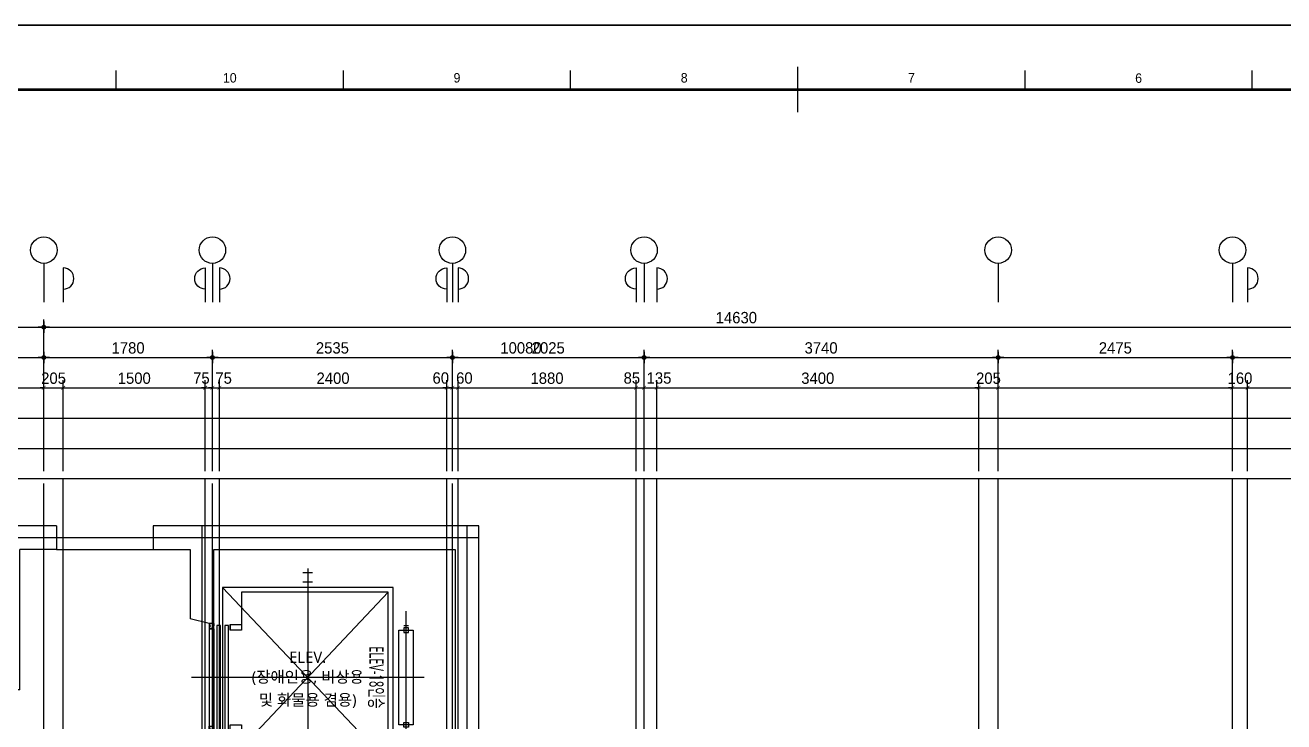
# Model space of a CAD drawing. Header units: millimetres. Extents: x 0 to 92204, y -190080 to 23760.
# Drawn here: x 58833 to 72128, y -31119 to -23760 of the extents above; entities that cross this region are included whole.
import ezdxf
from ezdxf.enums import TextEntityAlignment as Align
from ezdxf.xclip import XClip

# ---------------------------------------------------------------- set-up
doc = ezdxf.new("R2010")
doc.units = ezdxf.units.MM
doc.header["$LTSCALE"] = 100
doc.header["$XCLIPFRAME"] = 0
for name, pattern in [('AUDIT_D_220706163347-0', [0]), ('CEN', [62, 60, -1, 0, -1]), ('xr-101_102동-2F$0$HID', [2.3, 1.5, -0.8])]:
    doc.linetypes.add(name, pattern=pattern)
doc.layers.get('defpoints').update_dxf_attribs({"color": 139})
for name, color, linetype in [('A-STEEL', 4, 'Continuous'), ('A-text', 3, 'Continuous'), ('A-치수', 7, 'AUDIT_D_220706163347-0'), ('AA-BORD-FORM', 7, 'Continuous'), ('AA-BORD-TEXT', 3, 'Continuous'), ('AA-XXXX-DIMS', 7, 'Continuous'), ('AA-XXXX-TEXT#LEV', 3, 'Continuous'), ('CEN_CON', 1, 'CEN'), ('CONC', 2, 'Continuous'), ('DIM', 7, 'AUDIT_D_220706163347-0'), ('ELE3_CON', 7, 'Continuous'), ('ELEV-ER', 4, 'Continuous'), ('xr-101_102동-2F$0$AA-DWXM-DOOR(PS점검구)', 4, 'xr-101_102동-2F$0$HID')]:
    doc.layers.add(name, color=color, linetype=linetype)
doc.layers.add('AA-XXXX-MC', color=153, linetype='AUDIT_D_220706163347-0', plot=False)
doc.layers.add('xr-101_102동-2F$0$DEFPOINT', color=231, linetype='Continuous', plot=False)
doc.styles.add('HAUD01', font='Dotum.ttf')
doc.styles.add('xr-101_102동-2F$0$HAUD01', font='Dotum.ttf')
doc.styles.add('맑은 고딕', font='malgun.ttf')
doc.styles.add('맑은고딕', font='malgun.ttf', dxfattribs={"width": 0.9})
doc.dimstyles.new('DIM_40', dxfattribs={"dimscale": 40, "dimtxt": 3, "dimasz": 1, "dimexe": 2, "dimexo": 2, "dimgap": 1, "dimtad": 1, "dimdec": 0, "dimzin": 0, "dimdsep": 46, "dimtxsty": '맑은고딕', "dimblk1": 'DIMDOT', "dimblk2": 'DIMDOT', "dimsah": 1, "dimcen": 0.09, "dimdle": 2, "dimclrd": 7, "dimclre": 7, "dimclrt": 3, "dimadec": 0, "dimazin": 0, "dimtfac": 1, "dimtdec": 0, "dimtix": 1, "dimtmove": 2, "dimatfit": 3, "dimldrblk": 'DIMDOT', "dimfxl": 2, "dimtolj": 1, "dimtzin": 0, "dimarcsym": 0})
doc.dimstyles.new('MCDIM_40', dxfattribs={"dimscale": 40, "dimtxt": 3, "dimasz": 1, "dimexe": 2, "dimexo": 2, "dimgap": 1, "dimtad": 1, "dimdec": 0, "dimzin": 0, "dimdsep": 46, "dimtxsty": '맑은고딕', "dimblk1": 'ARCHTICK', "dimblk2": 'ARCHTICK', "dimsah": 1, "dimcen": 0.09, "dimdle": 2, "dimclrd": 7, "dimclre": 7, "dimclrt": 3, "dimadec": 0, "dimazin": 0, "dimtfac": 1, "dimtdec": 0, "dimtix": 1, "dimtmove": 2, "dimatfit": 3, "dimldrblk": 'ARCHTICK', "dimfxl": 1, "dimtolj": 1, "dimtzin": 0, "dimarcsym": 0})

# ---------------------------------------------------------------- blocks, each defined once
blk = doc.blocks.new('ELE_17(비진입)')
at = {"layer": 'CONC', "extrusion": (0, 0, -1)}
for p, q in [((-570, -992), (-570, -1042)), ((570, -992), (570, -1042))]:
    blk.add_line(p, q, dxfattribs=at)
at = {"layer": 'defpoints'}
blk.add_lwpolyline([(-1350, 1558), (1350, 1558), (1350, -992), (-1350, -992)], close=True, dxfattribs=at)
at = {"layer": 'ELEV-ER', "color": 1, "extrusion": (0, 0, -1)}
for p, q in [((0, 1230), (0, -1227)), ((700, 1039), (-700, 1039)), ((-1150, 0), (1150, 0))]:
    blk.add_line(p, q, dxfattribs=at)
at = {"layer": 'ELEV-ER', "extrusion": (0, 0, -1)}
for p, q in [((-500, 964), (-500, 1114)), ((-500, 1114), (500, 1114)), ((500, 1114), (500, 964)), ((-550, 1014), (-550, 1064)), ((-550, 1014), (-550, 1064)), ((-475, 1064), (-525, 1064)), ((-525, 1064), (-525, 1014)), ((-475, 1064), (-525, 1064)), ((-525, 1064), (-525, 1014)), ((-525, 1014), (-475, 1014)), ((-525, 1014), (-475, 1014)), ((500, 964), (-500, 964)), ((-475, 1014), (-475, 1064)), ((-475, 1014), (-475, 1064)), ((475, 1014), (475, 1064)), ((475, 1064), (525, 1064)), ((525, 1014), (475, 1014)), ((525, 1064), (525, 1014)), ((550, 1014), (550, 1064)), ((-950, -899), (900, 851)), ((950, -899), (-900, 851)), ((-1105, 50), (-1105, -50)), ((-1005, 50), (-1005, -50)), ((1005, 50), (1005, -50)), ((1105, 50), (1105, -50)), ((-560, -819), (-560, -699)), ((-500, -699), (-500, -819)), ((500, -819), (500, -699)), ((560, -699), (560, -819)), ((-500, -819), (-560, -819)), ((-560, -819), (-500, -819)), ((560, -819), (500, -819)), ((-570, -992), (-545, -992)), ((-570, -1042), (-555, -1042)), ((-515, -992), (515, -992)), ((-515, -1042), (515, -1042)), ((545, -992), (570, -992)), ((555, -1042), (570, -1042))]:
    blk.add_line(p, q, dxfattribs=at)
for points in [[(950, 901), (950, -899), (-950, -899), (-950, 901)], [(542, -995), (518, -995), (518, -1039), (542, -1039), (542, -1027), (545, -1027), (545, -1042), (515, -1042), (515, -992), (545, -992), (545, -1007), (542, -1007)], [(-542, -995), (-518, -995), (-518, -1039), (-542, -1039), (-542, -1027), (-545, -1027), (-545, -1042), (-515, -1042), (-515, -992), (-545, -992), (-545, -1007), (-542, -1007)]]:
    blk.add_lwpolyline(points, close=True, dxfattribs=at)
blk.add_lwpolyline([(-500, -699), (-900, -699), (-900, 851), (900, 851), (900, -699), (500, -699)], dxfattribs=at)
at = {"layer": 'ELEV-ER'}
for points in [[(-550, -876), (550, -876), (550, -836), (-550, -836)], [(-550, -961), (550, -961), (550, -921), (-550, -921)], [(-555, -1042), (-545, -1042), (-545, -1032), (-555, -1032)], [(555, -1042), (545, -1042), (545, -1032), (555, -1032)]]:
    blk.add_lwpolyline(points, close=True, dxfattribs=at)
at = {"layer": 'defpoints', "extrusion": (0, 0, -1), "style": '맑은고딕', "text_generation_flag": 2, "width": 0.6}
blk.add_text('ELEV-18인승', height=150, dxfattribs=at).set_placement((0, 801), align=Align.TOP_CENTER)
blk = doc.blocks.new('A$C38A1636F')
at = {"layer": 'xr-101_102동-2F$0$AA-DWXM-DOOR(PS점검구)'}
for p, q in [((225, 0), (-225, 0)), ((-225, -30), (225, -30))]:
    blk.add_line(p, q, dxfattribs=at)
for points in [[(-250, 0), (-225, 0), (-225, -30), (-250, -30)], [(250, 0), (225, 0), (225, -30), (250, -30)], [(-210, -146), (-217, -117), (217, -1), (225, -30)]]:
    blk.add_lwpolyline(points, close=True, dxfattribs=at)
blk.add_arc((385, -21), 610, 180.8182, 189.0705, dxfattribs=at)
at = {"layer": 'xr-101_102동-2F$0$DEFPOINT', "style": 'xr-101_102동-2F$0$HAUD01'}
blk.add_text('500x1000', height=30, rotation=180, dxfattribs=at).set_placement((-3, 19), align=Align.MIDDLE_CENTER)
blk = doc.blocks.new('CO-101-MF', base_point=(132165, -37224))
at = {"layer": 'A-STEEL'}
for p, q in [((143745, -13644), (141295, -13644)), ((143745, -13674), (141295, -13674)), ((142115, -13674), (142115, -16304)), ((142145, -13674), (142145, -16334)), ((142115, -16304), (141295, -16304)), ((142145, -16334), (141295, -16334)), ((142145, -18134), (141195, -18134)), ((142115, -18164), (141195, -18164)), ((142115, -22084), (142115, -18164)), ((142145, -22084), (142145, -18134)), ((143745, -22084), (141195, -22084)), ((143745, -22114), (141195, -22114)), ((139695, -35374), (139695, -32774)), ((139725, -35374), (139725, -32774)), ((133545, -37224), (133545, -34414)), ((133575, -37224), (133575, -34414)), ((132795, -35594), (133545, -35594)), ((132795, -35624), (133545, -35624)), ((143775, -37224), (143775, -35624)), ((143805, -37224), (143805, -35624))]:
    blk.add_line(p, q, dxfattribs=at)
at = {"layer": 'CEN_CON'}
for p, q in [((140810, -13534), (140810, -12134)), ((138220, -13284), (138220, -23574)), ((141170, -16334), (141170, -13284)), ((141295, -13409), (138095, -13409)), ((143745, -13659), (141170, -13659)), ((142130, -13644), (142130, -16334)), ((138095, -16209), (141295, -16209)), ((142145, -16319), (141170, -16319)), ((141070, -18134), (141070, -23574)), ((142145, -18149), (141070, -18149)), ((142130, -22114), (142130, -18134)), ((141195, -18259), (138095, -18259)), ((143745, -22099), (141070, -22099)), ((141195, -23449), (138095, -23449)), ((135300, -35424), (135300, -32374)), ((138250, -35624), (138250, -32374)), ((138375, -32499), (135175, -32499)), ((141475, -32649), (138125, -32649)), ((139710, -35499), (139710, -32649)), ((132795, -34289), (135425, -34289)), ((133560, -37224), (133560, -34289)), ((135175, -35299), (138375, -35299)), ((132795, -35609), (133575, -35609)), ((144915, -35499), (138125, -35499)), ((143790, -37224), (143790, -35499))]:
    blk.add_line(p, q, dxfattribs=at)
at = {"layer": 'CONC', "color": 2}
for p, q in [((140685, -12434), (140685, -13284)), ((140935, -13284), (140935, -12434)), ((140685, -13284), (138095, -13284)), ((138095, -13284), (138095, -16724)), ((141295, -13284), (140935, -13284)), ((141295, -16334), (141295, -13284)), ((138345, -16084), (138345, -13534)), ((138345, -13534), (141045, -13534)), ((141045, -13534), (141045, -16084)), ((139125, -16084), (138345, -16084)), ((141045, -16084), (140265, -16084)), ((138345, -16334), (139075, -16334)), ((138345, -16724), (138345, -16334)), ((140315, -16334), (141295, -16334)), ((138095, -16724), (138345, -16724)), ((138095, -17744), (138095, -22204)), ((138095, -17744), (138345, -17744)), ((138345, -17744), (138345, -18134)), ((139825, -18134), (138345, -18134)), ((139825, -18134), (139825, -18384)), ((140945, -18134), (140945, -23324)), ((141195, -18134), (140945, -18134)), ((141195, -18134), (141195, -23324)), ((139825, -18384), (138345, -18384)), ((138345, -18384), (138345, -22204)), ((138095, -22204), (138345, -22204)), ((138095, -23124), (138345, -23124)), ((138095, -23124), (138095, -23574)), ((138345, -23124), (138345, -23324)), ((140945, -23324), (138345, -23324)), ((140685, -23574), (138095, -23574)), ((135175, -32374), (135175, -35424)), ((138375, -32374), (135175, -32374)), ((138375, -32374), (138375, -32524)), ((139725, -32524), (138375, -32524)), ((139725, -32524), (139725, -32774)), ((141275, -32524), (140645, -32524)), ((140645, -32524), (140645, -32774)), ((135425, -35174), (135425, -32624)), ((135425, -32624), (138125, -32624)), ((138125, -32624), (138125, -35174)), ((138375, -35374), (138375, -32774)), ((139725, -32774), (138375, -32774)), ((141275, -32774), (140645, -32774)), ((134155, -34164), (134155, -34414)), ((136205, -35174), (135425, -35174)), ((138125, -35174), (137345, -35174)), ((135175, -35424), (136155, -35424)), ((137395, -35424), (138125, -35424)), ((138125, -35424), (138125, -35624)), ((139725, -35374), (138375, -35374)), ((139725, -35624), (139725, -35374)), ((144665, -35374), (140845, -35374)), ((140845, -35624), (140845, -35374)), ((139725, -35624), (138125, -35624)), ((144665, -35624), (140845, -35624))]:
    blk.add_line(p, q, dxfattribs=at)
at = {"layer": 'CONC'}
for p, q in [((139125, -16134), (139075, -16334)), ((140265, -16134), (140315, -16334)), ((132795, -34164), (134155, -34164)), ((132795, -34414), (134155, -34414)), ((136205, -35224), (136155, -35424)), ((137345, -35224), (137395, -35424))]:
    blk.add_line(p, q, dxfattribs=at)
at = {"layer": 'ELE3_CON'}
for p, q in [((138345, -17744), (138345, -16724)), ((138345, -23124), (138345, -22204)), ((139725, -32774), (140645, -32774)), ((134155, -34414), (135175, -34414))]:
    blk.add_line(p, q, dxfattribs=at)
for p in [(139695, -15092), (136775, -34182)]:
    blk.add_blockref('ELE_17(비진입)', p)
at = {"layer": 'AA-XXXX-TEXT#LEV'}
blk.add_blockref('A$C38A1636F', (142945, -13644), dxfattribs=at)
for p, rotation in [((142115, -14989), 89.99999999999999), ((142115, -20109), 89.99999999999999), ((142945, -22114), 180), ((139695, -34074), 89.99999999999999), ((133545, -35079), 89.99999999999999), ((133545, -36424), 89.99999999999999), ((143805, -36417), 270)]:
    blk.add_blockref('A$C38A1636F', p, dxfattribs=dict(at, rotation=rotation))
blk = doc.blocks.new('DIMDOT')
at = {"layer": 'AA-XXXX-DIMS'}
for p, q in [((-1.5, 0), (1.5, 0)), ((0, -1.5), (0, 1.5))]:
    blk.add_line(p, q, dxfattribs=at)
for radius in [0.5, 0.25]:
    blk.add_circle((0, 0), radius, dxfattribs=at)
blk = doc.blocks.new('*D2794')
at = {"layer": 'defpoints', "color": 0, "transparency": 16777216}
for p in [(23506, -50710), (8876, -52310), (23506, -52310)]:
    blk.add_point(p, dxfattribs=at)
at = {"layer": 'DIM', "color": 7, "lineweight": -2, "transparency": 16777216}
for p, q in [((8876, -52230), (8876, -50630)), ((23506, -52230), (23506, -50630)), ((8916, -50710), (23466, -50710))]:
    blk.add_line(p, q, dxfattribs=at)
at = {"layer": 'DIM', "color": 7, "lineweight": -2, "transparency": 16777216, "xscale": 40, "yscale": 40, "zscale": 40, "rotation": 180}
blk.add_blockref('DIMDOT', (8876, -50710), dxfattribs=at)
at = {"layer": 'DIM', "color": 7, "lineweight": -2, "transparency": 16777216, "xscale": 40, "yscale": 40, "zscale": 40}
blk.add_blockref('DIMDOT', (23506, -50710), dxfattribs=at)
at = {"layer": 'DIM', "color": 3, "transparency": 16777216, "insert": (16191, -50610), "char_height": 120, "attachment_point": 5, "style": 'HAUD01'}
blk.add_mtext('\\A1;14630', dxfattribs=at)
blk = doc.blocks.new('*D2795')
at = {"layer": 'defpoints', "color": 0, "transparency": 16777216}
for p in [(10656, -51030), (8876, -52310), (10656, -52310)]:
    blk.add_point(p, dxfattribs=at)
at = {"layer": 'DIM', "color": 7, "lineweight": -2, "transparency": 16777216}
for p, q in [((8876, -52230), (8876, -50950)), ((8916, -51030), (10616, -51030)), ((10656, -52230), (10656, -50950))]:
    blk.add_line(p, q, dxfattribs=at)
at = {"layer": 'DIM', "color": 7, "lineweight": -2, "transparency": 16777216, "xscale": 40, "yscale": 40, "zscale": 40, "rotation": 180}
blk.add_blockref('DIMDOT', (8876, -51030), dxfattribs=at)
at = {"layer": 'DIM', "color": 7, "lineweight": -2, "transparency": 16777216, "xscale": 40, "yscale": 40, "zscale": 40}
blk.add_blockref('DIMDOT', (10656, -51030), dxfattribs=at)
at = {"layer": 'DIM', "color": 3, "transparency": 16777216, "insert": (9766, -50930), "char_height": 120, "attachment_point": 5, "style": 'HAUD01'}
blk.add_mtext('\\A1;1780', dxfattribs=at)
blk = doc.blocks.new('*D2796')
at = {"layer": 'defpoints', "color": 0, "transparency": 16777216}
for p in [(13191, -51030), (10656, -52310), (13191, -52310)]:
    blk.add_point(p, dxfattribs=at)
at = {"layer": 'DIM', "color": 7, "lineweight": -2, "transparency": 16777216}
for p, q in [((10656, -52230), (10656, -50950)), ((10696, -51030), (13151, -51030)), ((13191, -52230), (13191, -50950))]:
    blk.add_line(p, q, dxfattribs=at)
at = {"layer": 'DIM', "color": 7, "lineweight": -2, "transparency": 16777216, "xscale": 40, "yscale": 40, "zscale": 40, "rotation": 180}
blk.add_blockref('DIMDOT', (10656, -51030), dxfattribs=at)
at = {"layer": 'DIM', "color": 7, "lineweight": -2, "transparency": 16777216, "xscale": 40, "yscale": 40, "zscale": 40}
blk.add_blockref('DIMDOT', (13191, -51030), dxfattribs=at)
at = {"layer": 'DIM', "color": 3, "transparency": 16777216, "insert": (11924, -50930), "char_height": 120, "attachment_point": 5, "style": 'HAUD01'}
blk.add_mtext('\\A1;2535', dxfattribs=at)
blk = doc.blocks.new('*D2797')
at = {"layer": 'defpoints', "color": 0, "transparency": 16777216}
for p in [(15216, -51030), (13191, -52310), (15216, -52310)]:
    blk.add_point(p, dxfattribs=at)
at = {"layer": 'DIM', "color": 7, "lineweight": -2, "transparency": 16777216}
for p, q in [((13191, -52230), (13191, -50950)), ((13231, -51030), (15176, -51030)), ((15216, -52230), (15216, -50950))]:
    blk.add_line(p, q, dxfattribs=at)
at = {"layer": 'DIM', "color": 7, "lineweight": -2, "transparency": 16777216, "xscale": 40, "yscale": 40, "zscale": 40, "rotation": 180}
blk.add_blockref('DIMDOT', (13191, -51030), dxfattribs=at)
at = {"layer": 'DIM', "color": 7, "lineweight": -2, "transparency": 16777216, "xscale": 40, "yscale": 40, "zscale": 40}
blk.add_blockref('DIMDOT', (15216, -51030), dxfattribs=at)
at = {"layer": 'DIM', "color": 3, "transparency": 16777216, "insert": (14204, -50930), "char_height": 120, "attachment_point": 5, "style": 'HAUD01'}
blk.add_mtext('\\A1;2025', dxfattribs=at)
blk = doc.blocks.new('*D2798')
at = {"layer": 'defpoints', "color": 0, "transparency": 16777216}
for p in [(18956, -51030), (15216, -52310), (18956, -52310)]:
    blk.add_point(p, dxfattribs=at)
at = {"layer": 'DIM', "color": 7, "lineweight": -2, "transparency": 16777216}
for p, q in [((15216, -52230), (15216, -50950)), ((15256, -51030), (18916, -51030)), ((18956, -52230), (18956, -50950))]:
    blk.add_line(p, q, dxfattribs=at)
at = {"layer": 'DIM', "color": 7, "lineweight": -2, "transparency": 16777216, "xscale": 40, "yscale": 40, "zscale": 40, "rotation": 180}
blk.add_blockref('DIMDOT', (15216, -51030), dxfattribs=at)
at = {"layer": 'DIM', "color": 7, "lineweight": -2, "transparency": 16777216, "xscale": 40, "yscale": 40, "zscale": 40}
blk.add_blockref('DIMDOT', (18956, -51030), dxfattribs=at)
at = {"layer": 'DIM', "color": 3, "transparency": 16777216, "insert": (17086, -50930), "char_height": 120, "attachment_point": 5, "style": 'HAUD01'}
blk.add_mtext('\\A1;3740', dxfattribs=at)
blk = doc.blocks.new('*D2799')
at = {"layer": 'defpoints', "color": 0, "transparency": 16777216}
for p in [(21431, -51030), (18956, -52310), (21431, -52310)]:
    blk.add_point(p, dxfattribs=at)
at = {"layer": 'DIM', "color": 7, "lineweight": -2, "transparency": 16777216}
for p, q in [((18956, -52230), (18956, -50950)), ((18996, -51030), (21391, -51030)), ((21431, -52230), (21431, -50950))]:
    blk.add_line(p, q, dxfattribs=at)
at = {"layer": 'DIM', "color": 7, "lineweight": -2, "transparency": 16777216, "xscale": 40, "yscale": 40, "zscale": 40, "rotation": 180}
blk.add_blockref('DIMDOT', (18956, -51030), dxfattribs=at)
at = {"layer": 'DIM', "color": 7, "lineweight": -2, "transparency": 16777216, "xscale": 40, "yscale": 40, "zscale": 40}
blk.add_blockref('DIMDOT', (21431, -51030), dxfattribs=at)
at = {"layer": 'DIM', "color": 3, "transparency": 16777216, "insert": (20194, -50930), "char_height": 120, "attachment_point": 5, "style": 'HAUD01'}
blk.add_mtext('\\A1;2475', dxfattribs=at)
blk = doc.blocks.new('*D2800')
at = {"layer": 'defpoints', "color": 0, "transparency": 16777216}
for p in [(23506, -51030), (21431, -52310), (23506, -52310)]:
    blk.add_point(p, dxfattribs=at)
at = {"layer": 'DIM', "color": 7, "lineweight": -2, "transparency": 16777216}
for p, q in [((21431, -52230), (21431, -50950)), ((21471, -51030), (23466, -51030)), ((23506, -52230), (23506, -50950))]:
    blk.add_line(p, q, dxfattribs=at)
at = {"layer": 'DIM', "color": 7, "lineweight": -2, "transparency": 16777216, "xscale": 40, "yscale": 40, "zscale": 40, "rotation": 180}
blk.add_blockref('DIMDOT', (21431, -51030), dxfattribs=at)
at = {"layer": 'DIM', "color": 7, "lineweight": -2, "transparency": 16777216, "xscale": 40, "yscale": 40, "zscale": 40}
blk.add_blockref('DIMDOT', (23506, -51030), dxfattribs=at)
at = {"layer": 'DIM', "color": 3, "transparency": 16777216, "insert": (22469, -50930), "char_height": 120, "attachment_point": 5, "style": 'HAUD01'}
blk.add_mtext('\\A1;2075', dxfattribs=at)
blk = doc.blocks.new('_ArchTick')
at = {"color": 0, "linetype": 'ByBlock', "const_width": 0.15}
blk.add_lwpolyline([(-0.5, -0.5), (0.5, 0.5)], dxfattribs=at)
blk = doc.blocks.new('*D2801')
at = {"layer": 'defpoints', "color": 0, "transparency": 16777216}
for p in [(9081, -51350), (8876, -52310), (9081, -52310)]:
    blk.add_point(p, dxfattribs=at)
at = {"layer": 'DIM', "color": 7, "lineweight": -2, "transparency": 16777216}
for p, q in [((8876, -52230), (8876, -51270)), ((9081, -52230), (9081, -51270)), ((8876, -51350), (8836, -51350)), ((8876, -51350), (9081, -51350)), ((9081, -51350), (9121, -51350))]:
    blk.add_line(p, q, dxfattribs=at)
at = {"layer": 'DIM', "color": 7, "lineweight": -2, "transparency": 16777216, "xscale": 40, "yscale": 40, "zscale": 40}
blk.add_blockref('_ArchTick', (8876, -51350), dxfattribs=at)
at = {"layer": 'DIM', "color": 7, "lineweight": -2, "transparency": 16777216, "xscale": 40, "yscale": 40, "zscale": 40, "rotation": 180}
blk.add_blockref('_ArchTick', (9081, -51350), dxfattribs=at)
at = {"layer": 'DIM', "color": 3, "transparency": 16777216, "insert": (8979, -51250), "char_height": 120, "attachment_point": 5, "style": 'HAUD01'}
blk.add_mtext('\\A1;205', dxfattribs=at)
blk = doc.blocks.new('*D2802')
at = {"layer": 'defpoints', "color": 0, "transparency": 16777216}
for p in [(10581, -51350), (9081, -52310), (10581, -52310)]:
    blk.add_point(p, dxfattribs=at)
at = {"layer": 'DIM', "color": 7, "lineweight": -2, "transparency": 16777216}
for p, q in [((9081, -52230), (9081, -51270)), ((10581, -52230), (10581, -51270)), ((9001, -51350), (10661, -51350))]:
    blk.add_line(p, q, dxfattribs=at)
at = {"layer": 'DIM', "color": 7, "lineweight": -2, "transparency": 16777216, "xscale": 40, "yscale": 40, "zscale": 40, "rotation": 180}
blk.add_blockref('_ArchTick', (9081, -51350), dxfattribs=at)
at = {"layer": 'DIM', "color": 7, "lineweight": -2, "transparency": 16777216, "xscale": 40, "yscale": 40, "zscale": 40}
blk.add_blockref('_ArchTick', (10581, -51350), dxfattribs=at)
at = {"layer": 'DIM', "color": 3, "transparency": 16777216, "insert": (9831, -51250), "char_height": 120, "attachment_point": 5, "style": 'HAUD01'}
blk.add_mtext('\\A1;1500', dxfattribs=at)
blk = doc.blocks.new('*D2803')
at = {"layer": 'defpoints', "color": 0, "transparency": 16777216}
for p in [(10656, -51350), (10581, -52310), (10656, -52310)]:
    blk.add_point(p, dxfattribs=at)
at = {"layer": 'DIM', "color": 7, "lineweight": -2, "transparency": 16777216}
for p, q in [((10581, -52230), (10581, -51270)), ((10656, -52230), (10656, -51270)), ((10581, -51350), (10541, -51350)), ((10581, -51350), (10656, -51350)), ((10656, -51350), (10696, -51350))]:
    blk.add_line(p, q, dxfattribs=at)
at = {"layer": 'DIM', "color": 7, "lineweight": -2, "transparency": 16777216, "xscale": 40, "yscale": 40, "zscale": 40}
blk.add_blockref('_ArchTick', (10581, -51350), dxfattribs=at)
at = {"layer": 'DIM', "color": 7, "lineweight": -2, "transparency": 16777216, "xscale": 40, "yscale": 40, "zscale": 40, "rotation": 180}
blk.add_blockref('_ArchTick', (10656, -51350), dxfattribs=at)
at = {"layer": 'DIM', "color": 3, "transparency": 16777216, "insert": (10540, -51249), "char_height": 120, "attachment_point": 5, "style": 'HAUD01'}
blk.add_mtext('\\A1;75', dxfattribs=at)
blk = doc.blocks.new('*D2804')
at = {"layer": 'defpoints', "color": 0, "transparency": 16777216}
for p in [(10731, -51350), (10656, -52310), (10731, -52310)]:
    blk.add_point(p, dxfattribs=at)
at = {"layer": 'DIM', "color": 7, "lineweight": -2, "transparency": 16777216}
for p, q in [((10656, -52230), (10656, -51270)), ((10731, -52230), (10731, -51270)), ((10656, -51350), (10616, -51350)), ((10656, -51350), (10731, -51350)), ((10731, -51350), (10771, -51350))]:
    blk.add_line(p, q, dxfattribs=at)
at = {"layer": 'DIM', "color": 7, "lineweight": -2, "transparency": 16777216, "xscale": 40, "yscale": 40, "zscale": 40}
blk.add_blockref('_ArchTick', (10656, -51350), dxfattribs=at)
at = {"layer": 'DIM', "color": 7, "lineweight": -2, "transparency": 16777216, "xscale": 40, "yscale": 40, "zscale": 40, "rotation": 180}
blk.add_blockref('_ArchTick', (10731, -51350), dxfattribs=at)
at = {"layer": 'DIM', "color": 3, "transparency": 16777216, "insert": (10775, -51249), "char_height": 120, "attachment_point": 5, "style": 'HAUD01'}
blk.add_mtext('\\A1;75', dxfattribs=at)
blk = doc.blocks.new('*D2805')
at = {"layer": 'defpoints', "color": 0, "transparency": 16777216}
for p in [(13131, -51350), (10731, -52310), (13131, -52310)]:
    blk.add_point(p, dxfattribs=at)
at = {"layer": 'DIM', "color": 7, "lineweight": -2, "transparency": 16777216}
for p, q in [((10731, -52230), (10731, -51270)), ((13131, -52230), (13131, -51270)), ((10651, -51350), (13211, -51350))]:
    blk.add_line(p, q, dxfattribs=at)
at = {"layer": 'DIM', "color": 7, "lineweight": -2, "transparency": 16777216, "xscale": 40, "yscale": 40, "zscale": 40, "rotation": 180}
blk.add_blockref('_ArchTick', (10731, -51350), dxfattribs=at)
at = {"layer": 'DIM', "color": 7, "lineweight": -2, "transparency": 16777216, "xscale": 40, "yscale": 40, "zscale": 40}
blk.add_blockref('_ArchTick', (13131, -51350), dxfattribs=at)
at = {"layer": 'DIM', "color": 3, "transparency": 16777216, "insert": (11931, -51250), "char_height": 120, "attachment_point": 5, "style": 'HAUD01'}
blk.add_mtext('\\A1;2400', dxfattribs=at)
blk = doc.blocks.new('*D2806')
at = {"layer": 'defpoints', "color": 0, "transparency": 16777216}
for p in [(13191, -51350), (13131, -52310), (13191, -52310)]:
    blk.add_point(p, dxfattribs=at)
at = {"layer": 'DIM', "color": 7, "lineweight": -2, "transparency": 16777216}
for p, q in [((13131, -52230), (13131, -51270)), ((13191, -52230), (13191, -51270)), ((13131, -51350), (13091, -51350)), ((13131, -51350), (13191, -51350)), ((13191, -51350), (13231, -51350))]:
    blk.add_line(p, q, dxfattribs=at)
at = {"layer": 'DIM', "color": 7, "lineweight": -2, "transparency": 16777216, "xscale": 40, "yscale": 40, "zscale": 40}
blk.add_blockref('_ArchTick', (13131, -51350), dxfattribs=at)
at = {"layer": 'DIM', "color": 7, "lineweight": -2, "transparency": 16777216, "xscale": 40, "yscale": 40, "zscale": 40, "rotation": 180}
blk.add_blockref('_ArchTick', (13191, -51350), dxfattribs=at)
at = {"layer": 'DIM', "color": 3, "transparency": 16777216, "insert": (13069, -51248), "char_height": 120, "attachment_point": 5, "style": 'HAUD01'}
blk.add_mtext('\\A1;60', dxfattribs=at)
blk = doc.blocks.new('*D2807')
at = {"layer": 'defpoints', "color": 0, "transparency": 16777216}
for p in [(13251, -51350), (13191, -52310), (13251, -52310)]:
    blk.add_point(p, dxfattribs=at)
at = {"layer": 'DIM', "color": 7, "lineweight": -2, "transparency": 16777216}
for p, q in [((13191, -52230), (13191, -51270)), ((13251, -52230), (13251, -51270)), ((13191, -51350), (13151, -51350)), ((13191, -51350), (13251, -51350)), ((13251, -51350), (13291, -51350))]:
    blk.add_line(p, q, dxfattribs=at)
at = {"layer": 'DIM', "color": 7, "lineweight": -2, "transparency": 16777216, "xscale": 40, "yscale": 40, "zscale": 40}
blk.add_blockref('_ArchTick', (13191, -51350), dxfattribs=at)
at = {"layer": 'DIM', "color": 7, "lineweight": -2, "transparency": 16777216, "xscale": 40, "yscale": 40, "zscale": 40, "rotation": 180}
blk.add_blockref('_ArchTick', (13251, -51350), dxfattribs=at)
at = {"layer": 'DIM', "color": 3, "transparency": 16777216, "insert": (13318, -51248), "char_height": 120, "attachment_point": 5, "style": 'HAUD01'}
blk.add_mtext('\\A1;60', dxfattribs=at)
blk = doc.blocks.new('*D2808')
at = {"layer": 'defpoints', "color": 0, "transparency": 16777216}
for p in [(15131, -51350), (13251, -52310), (15131, -52310)]:
    blk.add_point(p, dxfattribs=at)
at = {"layer": 'DIM', "color": 7, "lineweight": -2, "transparency": 16777216}
for p, q in [((13251, -52230), (13251, -51270)), ((15131, -52230), (15131, -51270)), ((13171, -51350), (15211, -51350))]:
    blk.add_line(p, q, dxfattribs=at)
at = {"layer": 'DIM', "color": 7, "lineweight": -2, "transparency": 16777216, "xscale": 40, "yscale": 40, "zscale": 40, "rotation": 180}
blk.add_blockref('_ArchTick', (13251, -51350), dxfattribs=at)
at = {"layer": 'DIM', "color": 7, "lineweight": -2, "transparency": 16777216, "xscale": 40, "yscale": 40, "zscale": 40}
blk.add_blockref('_ArchTick', (15131, -51350), dxfattribs=at)
at = {"layer": 'DIM', "color": 3, "transparency": 16777216, "insert": (14191, -51250), "char_height": 120, "attachment_point": 5, "style": 'HAUD01'}
blk.add_mtext('\\A1;1880', dxfattribs=at)
blk = doc.blocks.new('*D2809')
at = {"layer": 'defpoints', "color": 0, "transparency": 16777216}
for p in [(15216, -51350), (15131, -52310), (15216, -52310)]:
    blk.add_point(p, dxfattribs=at)
at = {"layer": 'DIM', "color": 7, "lineweight": -2, "transparency": 16777216}
for p, q in [((15131, -52230), (15131, -51270)), ((15216, -52230), (15216, -51270)), ((15051, -51350), (15296, -51350))]:
    blk.add_line(p, q, dxfattribs=at)
at = {"layer": 'DIM', "color": 7, "lineweight": -2, "transparency": 16777216, "xscale": 40, "yscale": 40, "zscale": 40, "rotation": 180}
blk.add_blockref('_ArchTick', (15131, -51350), dxfattribs=at)
at = {"layer": 'DIM', "color": 7, "lineweight": -2, "transparency": 16777216, "xscale": 40, "yscale": 40, "zscale": 40}
blk.add_blockref('_ArchTick', (15216, -51350), dxfattribs=at)
at = {"layer": 'DIM', "color": 3, "transparency": 16777216, "insert": (15087, -51248), "char_height": 120, "attachment_point": 5, "style": 'HAUD01'}
blk.add_mtext('\\A1;85', dxfattribs=at)
blk = doc.blocks.new('*D2810')
at = {"layer": 'defpoints', "color": 0, "transparency": 16777216}
for p in [(15351, -51350), (15216, -52310), (15351, -52310)]:
    blk.add_point(p, dxfattribs=at)
at = {"layer": 'DIM', "color": 7, "lineweight": -2, "transparency": 16777216}
for p, q in [((15216, -52230), (15216, -51270)), ((15351, -52230), (15351, -51270)), ((15136, -51350), (15431, -51350))]:
    blk.add_line(p, q, dxfattribs=at)
at = {"layer": 'DIM', "color": 7, "lineweight": -2, "transparency": 16777216, "xscale": 40, "yscale": 40, "zscale": 40, "rotation": 180}
blk.add_blockref('_ArchTick', (15216, -51350), dxfattribs=at)
at = {"layer": 'DIM', "color": 7, "lineweight": -2, "transparency": 16777216, "xscale": 40, "yscale": 40, "zscale": 40}
blk.add_blockref('_ArchTick', (15351, -51350), dxfattribs=at)
at = {"layer": 'DIM', "color": 3, "transparency": 16777216, "insert": (15374, -51248), "char_height": 120, "attachment_point": 5, "style": 'HAUD01'}
blk.add_mtext('\\A1;135', dxfattribs=at)
blk = doc.blocks.new('*D2811')
at = {"layer": 'defpoints', "color": 0, "transparency": 16777216}
for p in [(18751, -51350), (15351, -52310), (18751, -52310)]:
    blk.add_point(p, dxfattribs=at)
at = {"layer": 'DIM', "color": 7, "lineweight": -2, "transparency": 16777216}
for p, q in [((15351, -52230), (15351, -51270)), ((18751, -52230), (18751, -51270)), ((15271, -51350), (18831, -51350))]:
    blk.add_line(p, q, dxfattribs=at)
at = {"layer": 'DIM', "color": 7, "lineweight": -2, "transparency": 16777216, "xscale": 40, "yscale": 40, "zscale": 40, "rotation": 180}
blk.add_blockref('_ArchTick', (15351, -51350), dxfattribs=at)
at = {"layer": 'DIM', "color": 7, "lineweight": -2, "transparency": 16777216, "xscale": 40, "yscale": 40, "zscale": 40}
blk.add_blockref('_ArchTick', (18751, -51350), dxfattribs=at)
at = {"layer": 'DIM', "color": 3, "transparency": 16777216, "insert": (17051, -51250), "char_height": 120, "attachment_point": 5, "style": 'HAUD01'}
blk.add_mtext('\\A1;3400', dxfattribs=at)
blk = doc.blocks.new('*D2812')
at = {"layer": 'defpoints', "color": 0, "transparency": 16777216}
for p in [(18956, -51350), (18751, -52310), (18956, -52310)]:
    blk.add_point(p, dxfattribs=at)
at = {"layer": 'DIM', "color": 7, "lineweight": -2, "transparency": 16777216}
for p, q in [((18751, -52230), (18751, -51270)), ((18956, -52230), (18956, -51270)), ((18751, -51350), (18711, -51350)), ((18751, -51350), (18956, -51350)), ((18956, -51350), (18996, -51350))]:
    blk.add_line(p, q, dxfattribs=at)
at = {"layer": 'DIM', "color": 7, "lineweight": -2, "transparency": 16777216, "xscale": 40, "yscale": 40, "zscale": 40}
blk.add_blockref('_ArchTick', (18751, -51350), dxfattribs=at)
at = {"layer": 'DIM', "color": 7, "lineweight": -2, "transparency": 16777216, "xscale": 40, "yscale": 40, "zscale": 40, "rotation": 180}
blk.add_blockref('_ArchTick', (18956, -51350), dxfattribs=at)
at = {"layer": 'DIM', "color": 3, "transparency": 16777216, "insert": (18854, -51250), "char_height": 120, "attachment_point": 5, "style": 'HAUD01'}
blk.add_mtext('\\A1;205', dxfattribs=at)
blk = doc.blocks.new('*D2813')
at = {"layer": 'defpoints', "color": 0, "transparency": 16777216}
for p in [(18956, -51030), (8876, -52310), (18956, -52310)]:
    blk.add_point(p, dxfattribs=at)
at = {"layer": 'DIM', "color": 7, "lineweight": -2, "transparency": 16777216}
for p, q in [((8876, -52230), (8876, -50950)), ((8916, -51030), (18916, -51030)), ((18956, -52230), (18956, -50950))]:
    blk.add_line(p, q, dxfattribs=at)
at = {"layer": 'DIM', "color": 7, "lineweight": -2, "transparency": 16777216, "xscale": 40, "yscale": 40, "zscale": 40, "rotation": 180}
blk.add_blockref('DIMDOT', (8876, -51030), dxfattribs=at)
at = {"layer": 'DIM', "color": 7, "lineweight": -2, "transparency": 16777216, "xscale": 40, "yscale": 40, "zscale": 40}
blk.add_blockref('DIMDOT', (18956, -51030), dxfattribs=at)
at = {"layer": 'DIM', "color": 3, "transparency": 16777216, "insert": (13916, -50930), "char_height": 120, "attachment_point": 5, "style": 'HAUD01'}
blk.add_mtext('\\A1;10080', dxfattribs=at)
blk = doc.blocks.new('*D2814')
at = {"layer": 'defpoints', "color": 0, "transparency": 16777216}
for p in [(21591, -51350), (21431, -52310), (21591, -52310)]:
    blk.add_point(p, dxfattribs=at)
at = {"layer": 'DIM', "color": 7, "lineweight": -2, "transparency": 16777216}
for p, q in [((21431, -52230), (21431, -51270)), ((21591, -52230), (21591, -51270)), ((21431, -51350), (21391, -51350)), ((21431, -51350), (21591, -51350)), ((21591, -51350), (21631, -51350))]:
    blk.add_line(p, q, dxfattribs=at)
at = {"layer": 'DIM', "color": 7, "lineweight": -2, "transparency": 16777216, "xscale": 40, "yscale": 40, "zscale": 40}
blk.add_blockref('_ArchTick', (21431, -51350), dxfattribs=at)
at = {"layer": 'DIM', "color": 7, "lineweight": -2, "transparency": 16777216, "xscale": 40, "yscale": 40, "zscale": 40, "rotation": 180}
blk.add_blockref('_ArchTick', (21591, -51350), dxfattribs=at)
at = {"layer": 'DIM', "color": 3, "transparency": 16777216, "insert": (21511, -51250), "char_height": 120, "attachment_point": 5, "style": 'HAUD01'}
blk.add_mtext('\\A1;160', dxfattribs=at)
blk = doc.blocks.new('*D2815')
at = {"layer": 'defpoints', "color": 0, "transparency": 16777216}
for p in [(23371, -51350), (21591, -52310), (23371, -52310)]:
    blk.add_point(p, dxfattribs=at)
at = {"layer": 'DIM', "color": 7, "lineweight": -2, "transparency": 16777216}
for p, q in [((21591, -52230), (21591, -51270)), ((23371, -52230), (23371, -51270)), ((21511, -51350), (23451, -51350))]:
    blk.add_line(p, q, dxfattribs=at)
at = {"layer": 'DIM', "color": 7, "lineweight": -2, "transparency": 16777216, "xscale": 40, "yscale": 40, "zscale": 40, "rotation": 180}
blk.add_blockref('_ArchTick', (21591, -51350), dxfattribs=at)
at = {"layer": 'DIM', "color": 7, "lineweight": -2, "transparency": 16777216, "xscale": 40, "yscale": 40, "zscale": 40}
blk.add_blockref('_ArchTick', (23371, -51350), dxfattribs=at)
at = {"layer": 'DIM', "color": 3, "transparency": 16777216, "insert": (22481, -51250), "char_height": 120, "attachment_point": 5, "style": 'HAUD01'}
blk.add_mtext('\\A1;1780', dxfattribs=at)
blk = doc.blocks.new('중심')
at = {"layer": 'DIM'}
blk.add_line((-350, 0), (0, 0), dxfattribs=at)
blk.add_circle((-470, 0), 120, dxfattribs=at)
blk = doc.blocks.new('XR-FORM 청주월명')
at = {"layer": 'AA-BORD-FORM', "color": 2}
for p, q in [((241, 577), (241, 582)), ((301, 577), (301, 582)), ((361, 577), (361, 582)), ((421, 571), (421, 583)), ((481, 577), (481, 582)), ((541, 577), (541, 582))]:
    blk.add_line(p, q, dxfattribs=at)
at = {"layer": 'AA-BORD-FORM', "color": 1}
blk.add_lwpolyline([(0, 0), (841, 0), (841, 594), (0, 594)], close=True, dxfattribs=at)
at = {"layer": 'AA-BORD-FORM', "color": 2, "const_width": 0.682}
blk.add_lwpolyline([(21, 17), (21, 577), (821, 577), (821, 17)], close=True, dxfattribs=at)
at = {"layer": 'AA-BORD-TEXT', "color": 7, "style": 'HAUD01'}
for s, p in [('10', (271, 580.1)), ('9', (331, 580.1)), ('8', (391, 580.1)), ('7', (451, 580.1)), ('6', (511, 580.02))]:
    blk.add_text(s, height=2.5, dxfattribs=at).set_placement(p, align=Align.MIDDLE_CENTER)
blk = doc.blocks.new('DIM-1108')
at = {"layer": 'DIM'}
for points in [[(9081.2, -50308.6, 1), (9081.2, -50084.6), (9081.2, -50444.6)], [(10581.2, -50308.6, -1), (10581.2, -50084.6), (10581.2, -50444.6)], [(10731.2, -50308.6, 1), (10731.2, -50084.6), (10731.2, -50444.6)], [(13131.2, -50308.6, -1), (13131.2, -50084.6), (13131.2, -50444.6)], [(13251.2, -50308.6, 1), (13251.2, -50084.6), (13251.2, -50444.6)], [(15131.2, -50308.6, -1), (15131.2, -50084.6), (15131.2, -50444.6)], [(15351.2, -50308.6, 1), (15351.2, -50084.6), (15351.2, -50444.6)], [(21591.2, -50308.6, 1), (21591.2, -50084.6), (21591.2, -50444.6)]]:
    blk.add_lwpolyline(points, format="xyb", dxfattribs=at)
at = {"layer": 'A-치수', "xscale": 1.166666666666666, "yscale": 1.166666666666666, "zscale": 1.166666666666666, "rotation": 270}
for p in [(8876.2, -50444.6), (10656.2, -50444.6), (13191.2, -50444.6), (15216.2, -50444.6), (18956.2, -50444.6), (21431.2, -50444.6)]:
    blk.add_blockref('중심', p, dxfattribs=at)
at = {"layer": 'DIM'}
for base, p1, p2, dimstyle, override, picture, middle in [((23506.2, -50710.4), (8876.2, -52310.4), (23506.2, -52310.4), 'DIM_40', {"dimscale": 40, "dimtxsty": 'HAUD01'}, '*D2794', (16191.2, -50610.3)), ((10656.2, -51030.4), (8876.2, -52310.4), (10656.2, -52310.4), 'DIM_40', {"dimscale": 40, "dimtxsty": 'HAUD01'}, '*D2795', (9766.2, -50930.3)), ((18956.2, -51030.4), (8876.2, -52310.4), (18956.2, -52310.4), 'DIM_40', {"dimscale": 40, "dimtxsty": 'HAUD01'}, '*D2813', (13916.2, -50930.3)), ((13191.2, -51030.4), (10656.2, -52310.4), (13191.2, -52310.4), 'DIM_40', {"dimscale": 40, "dimtxsty": 'HAUD01'}, '*D2796', (11923.7, -50930.3)), ((15216.2, -51030.4), (13191.2, -52310.4), (15216.2, -52310.4), 'DIM_40', {"dimscale": 40, "dimtxsty": 'HAUD01'}, '*D2797', (14203.7, -50930.3)), ((18956.2, -51030.4), (15216.2, -52310.4), (18956.2, -52310.4), 'DIM_40', {"dimscale": 40, "dimtxsty": 'HAUD01'}, '*D2798', (17086.2, -50930.3)), ((21431.2, -51030.4), (18956.2, -52310.4), (21431.2, -52310.4), 'DIM_40', {"dimscale": 40, "dimtxsty": 'HAUD01'}, '*D2799', (20193.7, -50930.3)), ((23506.2, -51030.4), (21431.2, -52310.4), (23506.2, -52310.4), 'DIM_40', {"dimscale": 40, "dimtxsty": 'HAUD01'}, '*D2800', (22468.7, -50930.3)), ((9081.2, -51350.4), (8876.2, -52310.4), (9081.2, -52310.4), 'MCDIM_40', {"dimtxsty": 'HAUD01'}, '*D2801', (8978.7, -51250.3)), ((10581.2, -51350.4), (9081.2, -52310.4), (10581.2, -52310.4), 'MCDIM_40', {"dimtxsty": 'HAUD01'}, '*D2802', (9831.2, -51250.3)), ((13131.2, -51350.4), (10731.2, -52310.4), (13131.2, -52310.4), 'MCDIM_40', {"dimtxsty": 'HAUD01'}, '*D2805', (11931.2, -51250.3)), ((15131.2, -51350.4), (13251.2, -52310.4), (15131.2, -52310.4), 'MCDIM_40', {"dimtxsty": 'HAUD01'}, '*D2808', (14191.2, -51250.3)), ((18751.2, -51350.4), (15351.2, -52310.4), (18751.2, -52310.4), 'MCDIM_40', {"dimtxsty": 'HAUD01'}, '*D2811', (17051.2, -51250.3)), ((18956.2, -51350.4), (18751.2, -52310.4), (18956.2, -52310.4), 'MCDIM_40', {"dimtxsty": 'HAUD01'}, '*D2812', (18853.7, -51250.3)), ((21591.2, -51350.4), (21431.2, -52310.4), (21591.2, -52310.4), 'MCDIM_40', {"dimtxsty": 'HAUD01'}, '*D2814', (21511.2, -51250.3)), ((23371.2, -51350.4), (21591.2, -52310.4), (23371.2, -52310.4), 'MCDIM_40', {"dimtxsty": 'HAUD01'}, '*D2815', (22481.2, -51250.3))]:
    dim = blk.add_linear_dim(base=base, p1=p1, p2=p2, dimstyle=dimstyle, override=override, dxfattribs=at)
    dim.commit()
    dim.dimension.update_dxf_attribs({"geometry": picture, "text_midpoint": middle})
for base, p1, p2, picture, middle in [((10656.2, -51350.4), (10581.2, -52310.4), (10656.2, -52310.4), '*D2803', (10539.9, -51249.4)), ((10731.2, -51350.4), (10656.2, -52310.4), (10731.2, -52310.4), '*D2804', (10774.7, -51249.4)), ((13191.2, -51350.4), (13131.2, -52310.4), (13191.2, -52310.4), '*D2806', (13069, -51248.4)), ((13251.2, -51350.4), (13191.2, -52310.4), (13251.2, -52310.4), '*D2807', (13317.8, -51248.4)), ((15216.2, -51350.4), (15131.2, -52310.4), (15216.2, -52310.4), '*D2809', (15087.1, -51248.4)), ((15351.2, -51350.4), (15216.2, -52310.4), (15351.2, -52310.4), '*D2810', (15374.2, -51248.1))]:
    dim = blk.add_linear_dim(base=base, p1=p1, p2=p2, dimstyle='MCDIM_40', override={"dimtxsty": 'HAUD01'}, dxfattribs=at)
    dim.commit()
    dim.dimension.update_dxf_attribs({"geometry": picture, "text_midpoint": middle, "dimtype": 128})

msp = doc.modelspace()

# ---------------------------------------------------------------- linework, layer by layer
at = {"layer": 'AA-XXXX-MC'}
for p, q in [((59235.2, -34600.4), (59235.2, -28550.4)), ((60735.2, -34600.4), (60735.2, -28550.4)), ((60885.2, -34600.4), (60885.2, -28550.4)), ((63285.2, -34600.4), (63285.2, -28550.4)), ((63405.2, -34600.4), (63405.2, -28550.4)), ((65285.2, -34600.4), (65285.2, -28550.4)), ((65505.2, -31340.4), (65505.2, -28550.4)), ((68905.2, -31340.4), (68905.2, -28550.4)), ((71745.2, -31340.4), (71745.2, -28550.4))]:
    msp.add_line(p, q, dxfattribs=at)
at = {"layer": 'CEN_CON'}
for p, q in [((59030.2, -34600.4), (59030.2, -28550.4)), ((60810.2, -34600.4), (60810.2, -28550.4)), ((63345.2, -34600.4), (63345.2, -28550.4)), ((65370.2, -31340.4), (65370.2, -28550.4)), ((69110.2, -31340.4), (69110.2, -28550.4)), ((71585.2, -31340.4), (71585.2, -28550.4))]:
    msp.add_line(p, q, dxfattribs=at)
at = {"layer": 'defpoints'}
for points in [[(75865.2, -43875.4), (56236, -43875.4), (56236, -26950.4), (75865.2, -26950.4)], [(75545.2, -43555.4), (56556, -43555.4), (56556, -27270.4), (75545.2, -27270.4)], [(75225.2, -43235.4), (56876, -43235.4), (56876, -27590.4), (75225.2, -27590.4)], [(74905.2, -42915.4), (57196, -42915.4), (57196, -27910.4), (74905.2, -27910.4)], [(74585.2, -42595.4), (57516, -42595.4), (57516, -28230.4), (74585.2, -28230.4)], [(74265.2, -42275.4), (57836, -42275.4), (57836, -28550.4), (74265.2, -28550.4)]]:
    msp.add_lwpolyline(points, close=True, dxfattribs=at)

# ---------------------------------------------------------------- block references
msp.add_blockref('DIM-1108', (50153.9, 23760))
at = {"xscale": 40, "yscale": 40, "zscale": 40}
for p in [(50153.9, -23760), (50153.9, -47520)]:
    msp.add_blockref('XR-FORM 청주월명', p, dxfattribs=at)
ref = msp.add_blockref('CO-101-MF', (39685.2, -23120.4), dxfattribs=dict(rotation=270))
XClip(ref).set_block_clipping_path([(137594.8953062722, -19072.8111402618), (151319.8953062722, -2643.6700586594)])

# ---------------------------------------------------------------- texts
at = {"layer": 'A-text', "color": 3, "style": '맑은 고딕'}
for s, p in [('ELEV.', (61816.8, -30437.8)), ('(장애인용, 비상용', (61818.1, -30650.4)), ('및 화물용 겸용)', (61816.8, -30892.7))]:
    msp.add_text(s, height=120, dxfattribs=at).set_placement(p, align=Align.MIDDLE)

doc.saveas('drawing.dxf')
